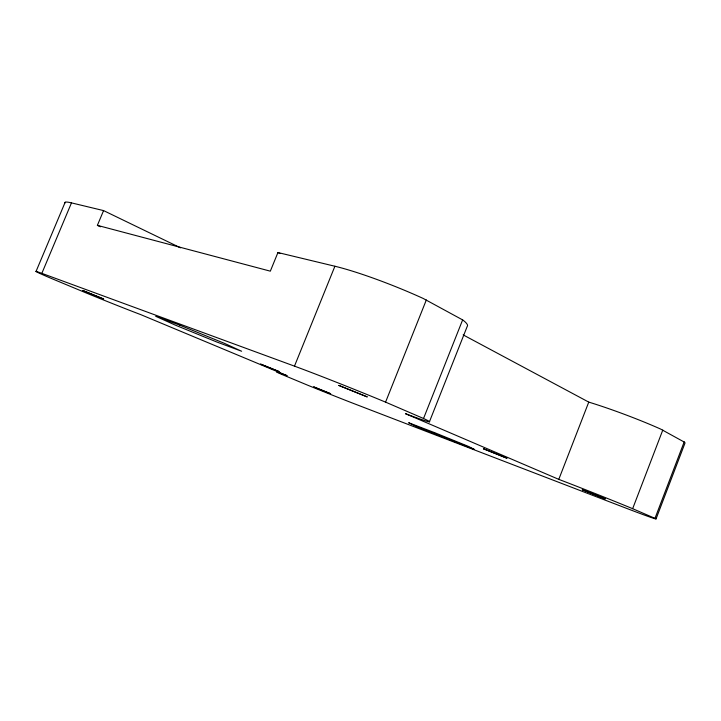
<?xml version="1.0" encoding="UTF-8"?>
<svg xmlns="http://www.w3.org/2000/svg" width="721" height="721" viewBox="0 0 721 721"><rect width="100%" height="100%" fill="white"/><g stroke="black" fill="none" stroke-linecap="round" stroke-linejoin="round"><path stroke-width="1.08" d="M656.029 518.958L684.95 443.217A65.89 5.759 20.6 0 0 684.662 442.288L660.625 429.067A65.89 5.759 20.6 0 0 588.76 402.111L463.161 334.886M180.52 247.835L103.572 210.595L71.478 202.88L41.845 273.349A60.897 1.018 22.1 0 0 50.128 277.936L87.178 293.366A60.897 1.018 22.1 0 0 140.658 314.581L287.147 375.704A49.046 0.721 21.9 0 0 281.965 374.487L307.741 385.221A49.046 0.721 21.9 0 0 355.02 404.03L625.711 508.035A66.152 1.19 21.6 0 0 655.533 518.588L632.65 508.684L662.788 430.058M654.992 518.318L684.202 441.847M632.65 508.684L630.442 507.773A66.152 1.19 21.6 0 0 558.793 479.366L588.76 402.111M558.793 479.366L405.454 413.683A82.491 2.037 21.9 0 0 424.939 419.153L423.533 418.504L462.63 319.899L423.182 298.449A82.059 9.869 21.8 0 0 334.905 266.247L277.936 252.539L270.33 271.168L97.389 225.358L103.572 210.595M429.419 421.812L467.244 326.343A82.059 9.869 21.8 0 0 463.9 320.854L462.63 319.899M423.533 418.504L385.573 402.129L426.345 299.936M41.845 273.349L294.474 366.142L334.905 266.247M36.05 271.42L65.151 202.277M385.573 402.129L382.328 400.786A82.491 2.037 21.9 0 0 294.474 366.142M97.389 225.358L100.444 226.791M277.936 252.539L279.928 253.576M65.016 202.925A60.663 4.957 23 0 1 71.478 202.88M260.642 364.123L279.018 371.531L260.642 364.123M338.852 385.438L367.124 396.865L338.852 385.438M582.334 489.757L605.117 498.833L582.334 489.757M313.761 386.907L330.633 393.72L313.761 386.907M82.771 290.491L103.608 299.008L82.771 290.491M484.142 449.012L483.421 448.786L507.034 458.259L484.142 449.012M179.844 325.189L155.682 316.285L175.239 325.099L216.724 341.97L241.625 351.253L224.402 343.331L179.844 325.189M434.592 432.654L408.636 422.74L416.35 426.453L474.193 449.363L468.28 446.344L434.592 432.654"/></g></svg>
